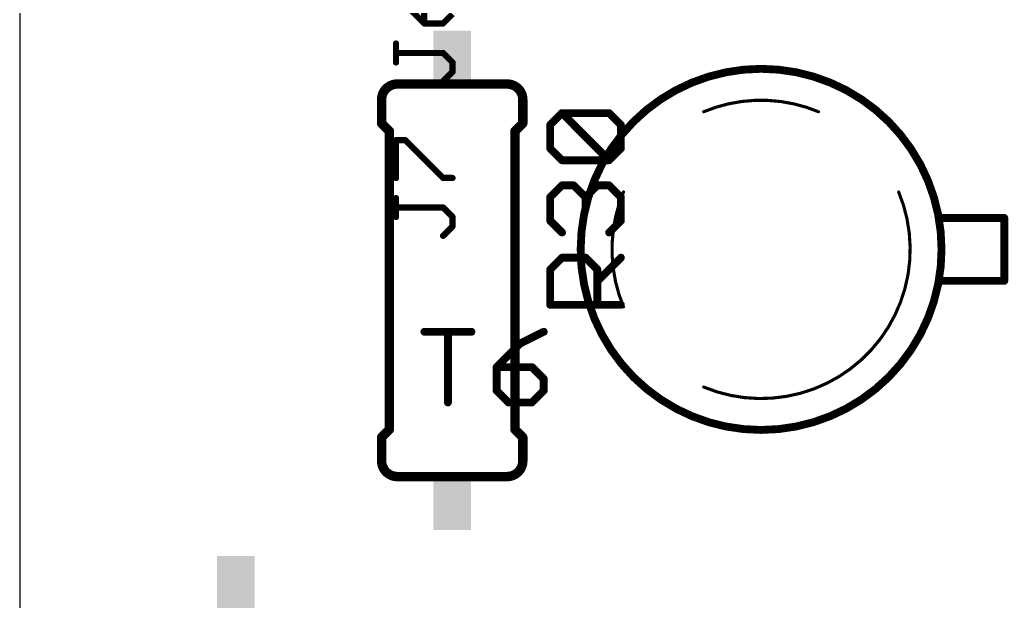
# Model space of a CAD drawing. Extents: x 0 to 70, y -10.8 to 60.8.
# Drawn here: x 0 to 16, y 15.81 to 25.21 of the extents above; entities that cross this region are included whole.
import ezdxf

# ---------------------------------------------------------------- set-up
doc = ezdxf.new("R2010")
doc.units = 0
for name, color, linetype in [('20', 7, 'CONTINUOUS'), ('21', 253, 'CONTINUOUS'), ('25', 253, 'CONTINUOUS')]:
    doc.layers.add(name, color=color, linetype=linetype)

# ---------------------------------------------------------------- blocks, each defined once
blk = doc.blocks.new('RECT')
blk.add_solid([(-0.5, -0.5), (0.5, -0.5), (-0.5, 0.5), (0.5, 0.5)])

msp = doc.modelspace()

# ---------------------------------------------------------------- linework, layer by layer
at = {"layer": '20'}
msp.add_line((0, 50), (0, 0), dxfattribs=at)
at = {"layer": '21'}
for points, const_width in [([(12, 18.579, 1), (12, 24.421, 1), (12, 18.579)], 0.127), ([(6.111, 24.175, 0.4142), (5.857, 23.921)], 0.1524), ([(6.111, 24.2131, 1), (6.111, 24.1369)], 0.0762), ([(6.111, 24.1369, 1), (6.111, 24.2131)], 0.0762), ([(8.143, 23.921, 0.4142), (7.889, 24.175)], 0.1524), ([(7.889, 24.2131, 1), (7.889, 24.1369)], 0.0762), ([(7.889, 24.1369, 1), (7.889, 24.2131)], 0.0762), ([(5.8951, 23.921, 1), (5.8189, 23.921)], 0.0762), ([(5.8189, 23.921, 1), (5.8951, 23.921)], 0.0762), ([(8.1811, 23.921, 1), (8.1049, 23.921)], 0.0762), ([(8.1049, 23.921, 1), (8.1811, 23.921)], 0.0762), ([(12.9289, 23.727, 0.2002), (11.0711, 23.727)], 0.0508), ([(11.0662, 23.7387, 1), (11.076, 23.7153)], 0.0254), ([(12.924, 23.7153, 1), (12.9338, 23.7387)], 0.0254), ([(5.8189, 23.54, 1), (5.8951, 23.54)], 0.0762), ([(5.8839, 23.5669, 1), (5.8301, 23.5131)], 0.0762), ([(8.1049, 23.54, 1), (8.1811, 23.54)], 0.0762), ([(8.1699, 23.5131, 1), (8.1161, 23.5669)], 0.0762), ([(6.0221, 23.413, 1), (5.9459, 23.413)], 0.0762), ([(5.9571, 23.3861, 1), (6.0109, 23.4399)], 0.0762), ([(8.0541, 23.413, 1), (7.9779, 23.413)], 0.0762), ([(7.9891, 23.4399, 1), (8.0429, 23.3861)], 0.0762), ([(9.773, 22.4289, 0.2002), (9.773, 20.5711)], 0.0508), ([(9.7847, 22.424, 1), (9.7613, 22.4338)], 0.0254), ([(11.071, 19.2729, 0.67), (14.227, 22.4289)], 0.0508), ([(14.2387, 22.4338, 1), (14.2153, 22.424)], 0.0254), ([(14.8765, 22.0398, 1), (14.8765, 21.9763)], 0.0635), ([(15.9688, 22.008, 1), (15.9053, 22.008)], 0.0635), ([(15.937, 21.9763, 1), (15.937, 22.0398)], 0.0635), ([(14.8765, 21.0237, 1), (14.8765, 20.9603)], 0.0635), ([(15.9053, 20.992, 1), (15.9688, 20.992)], 0.0635), ([(15.937, 20.9603, 1), (15.937, 21.0237)], 0.0635), ([(9.7613, 20.5662, 1), (9.7847, 20.576)], 0.0254), ([(11.0759, 19.2846, 1), (11.0661, 19.2612)], 0.0254), ([(5.9459, 18.587, 1), (6.0221, 18.587)], 0.0762), ([(6.0109, 18.5601, 1), (5.9571, 18.6139)], 0.0762), ([(7.9779, 18.587, 1), (8.0541, 18.587)], 0.0762), ([(8.0429, 18.6139, 1), (7.9891, 18.5601)], 0.0762), ([(5.8951, 18.46, 1), (5.8189, 18.46)], 0.0762), ([(5.8301, 18.4869, 1), (5.8839, 18.4331)], 0.0762), ([(8.1811, 18.46, 1), (8.1049, 18.46)], 0.0762), ([(8.1161, 18.4331, 1), (8.1699, 18.4869)], 0.0762), ([(5.857, 18.079, 0.4142), (6.111, 17.825)], 0.1524), ([(5.8951, 18.079, 1), (5.8189, 18.079)], 0.0762), ([(5.8189, 18.079, 1), (5.8951, 18.079)], 0.0762), ([(7.889, 17.825, 0.4142), (8.143, 18.079)], 0.1524), ([(8.1811, 18.079, 1), (8.1049, 18.079)], 0.0762), ([(8.1049, 18.079, 1), (8.1811, 18.079)], 0.0762), ([(6.111, 17.8631, 1), (6.111, 17.7869)], 0.0762), ([(6.111, 17.7869, 1), (6.111, 17.8631)], 0.0762), ([(7.889, 17.8631, 1), (7.889, 17.7869)], 0.0762), ([(7.889, 17.7869, 1), (7.889, 17.8631)], 0.0762)]:
    msp.add_lwpolyline(points, format="xyb", dxfattribs=dict(at, const_width=const_width))
for points, const_width in [([(6.111, 24.175), (7.889, 24.175)], 0.1524), ([(5.857, 23.921), (5.857, 23.54)], 0.1524), ([(8.143, 23.921), (8.143, 23.54)], 0.1524), ([(5.984, 23.413), (5.857, 23.54)], 0.1524), ([(8.016, 23.413), (8.143, 23.54)], 0.1524), ([(5.984, 18.587), (5.984, 23.413)], 0.1524), ([(8.016, 18.587), (8.016, 23.413)], 0.1524), ([(15.937, 22.008), (14.8765, 22.008)], 0.127), ([(15.937, 22.008), (15.937, 20.992)], 0.127), ([(15.937, 20.992), (14.8765, 20.992)], 0.127), ([(5.984, 18.587), (5.857, 18.46)], 0.1524), ([(8.016, 18.587), (8.143, 18.46)], 0.1524), ([(5.857, 18.079), (5.857, 18.46)], 0.1524), ([(8.143, 18.079), (8.143, 18.46)], 0.1524), ([(6.111, 17.825), (7.889, 17.825)], 0.1524)]:
    msp.add_lwpolyline(points, dxfattribs=dict(at, const_width=const_width))
at = {"layer": '25'}
for points, const_width in [([(6.5477, 25.6128), (6.5477, 25.1553)], 0.1016), ([(6.2426, 25.4603), (6.5477, 25.1553)], 0.1016), ([(6.8527, 25.1553), (7.0052, 25.3078)], 0.1016), ([(6.5477, 25.1553), (6.8527, 25.1553)], 0.1016), ([(6.0901, 24.5248), (6.0901, 24.8299)], 0.1016), ([(6.8527, 24.6773), (6.0901, 24.6773)], 0.1016), ([(7.0052, 24.5248), (6.8527, 24.6773)], 0.1016), ([(7.0052, 24.3723), (7.0052, 24.5248)], 0.1016), ([(6.8527, 24.2198), (7.0052, 24.3723)], 0.1016), ([(8.5866, 23.5139), (8.7772, 23.7046)], 0.127), ([(8.7772, 23.7046), (9.5399, 23.7046)], 0.127), ([(9.5399, 22.942), (8.7772, 23.7046)], 0.127), ([(9.5399, 23.7046), (9.7305, 23.5139)], 0.127), ([(8.5866, 23.1326), (8.5866, 23.5139)], 0.127), ([(9.7305, 23.5139), (9.7305, 23.1326)], 0.127), ([(6.0901, 22.6553), (6.0901, 23.2654)], 0.1016), ([(6.0901, 23.2654), (6.2426, 23.2654)], 0.1016), ([(6.2426, 23.2654), (6.8527, 22.6553)], 0.1016), ([(8.7772, 22.942), (8.5866, 23.1326)], 0.127), ([(9.7305, 23.1326), (9.5399, 22.942)], 0.127), ([(9.5399, 22.942), (8.7772, 22.942)], 0.127), ([(6.8527, 22.6553), (7.0052, 22.6553)], 0.1016), ([(8.5866, 22.3446), (8.7772, 22.5353)], 0.127), ([(8.7772, 22.5353), (8.9679, 22.5353)], 0.127), ([(8.9679, 22.5353), (9.1586, 22.3446)], 0.127), ([(9.1586, 22.3446), (9.3492, 22.5353)], 0.127), ([(9.3492, 22.5353), (9.5399, 22.5353)], 0.127), ([(9.5399, 22.5353), (9.7305, 22.3446)], 0.127), ([(8.5866, 21.9633), (8.5866, 22.3446)], 0.127), ([(9.1586, 22.3446), (9.1586, 22.154)], 0.127), ([(9.7305, 22.3446), (9.7305, 21.9633)], 0.127), ([(6.0901, 22.0248), (6.0901, 22.3299)], 0.1016), ([(6.8527, 22.1773), (6.0901, 22.1773)], 0.1016), ([(7.0052, 22.0248), (6.8527, 22.1773)], 0.1016), ([(6.8527, 21.7198), (7.0052, 21.8723)], 0.1016), ([(7.0052, 21.8723), (7.0052, 22.0248)], 0.1016), ([(8.7772, 21.7727), (8.5866, 21.9633)], 0.127), ([(9.7305, 21.9633), (9.5399, 21.7727)], 0.127), ([(8.5866, 21.1753), (8.7772, 21.366)], 0.127), ([(8.7772, 21.366), (9.1586, 21.366)], 0.127), ([(9.1586, 21.366), (9.3492, 21.1753)], 0.127), ([(9.3492, 20.9847), (9.7305, 21.366)], 0.127), ([(8.5866, 20.6034), (8.5866, 21.1753)], 0.127), ([(9.3492, 21.1753), (9.3492, 20.6034)], 0.127), ([(9.7305, 20.6034), (8.5866, 20.6034)], 0.127), ([(6.5498, 20.1674), (7.3124, 20.1674)], 0.127), ([(6.9311, 19.0235), (6.9311, 20.1674)], 0.127), ([(8.4817, 20.1674), (8.1004, 19.9768)], 0.127), ([(8.1004, 19.9768), (7.7191, 19.5954)], 0.127), ([(7.7191, 19.5954), (7.7191, 19.2141)], 0.127), ([(8.291, 19.5954), (7.7191, 19.5954)], 0.127), ([(8.4817, 19.4048), (8.291, 19.5954)], 0.127), ([(8.4817, 19.2141), (8.4817, 19.4048)], 0.127), ([(7.7191, 19.2141), (7.9097, 19.0235)], 0.127), ([(8.291, 19.0235), (8.4817, 19.2141)], 0.127), ([(7.9097, 19.0235), (8.291, 19.0235)], 0.127)]:
    msp.add_lwpolyline(points, dxfattribs=dict(at, const_width=const_width))
for points, const_width in [([(6.5477, 25.1807, 1), (6.5477, 25.1299)], 0.0508), ([(6.5223, 25.1553, 1), (6.5731, 25.1553)], 0.0508), ([(6.5297, 25.1373, 1), (6.5657, 25.1733)], 0.0508), ([(6.8347, 25.1733, 1), (6.8707, 25.1373)], 0.0508), ([(6.8527, 25.1299, 1), (6.8527, 25.1807)], 0.0508), ([(6.1155, 24.8299, 1), (6.0647, 24.8299)], 0.0508), ([(6.0901, 24.7027, 1), (6.0901, 24.6519)], 0.0508), ([(6.8707, 24.6953, 1), (6.8347, 24.6593)], 0.0508), ([(6.8527, 24.6519, 1), (6.8527, 24.7027)], 0.0508), ([(6.0647, 24.5248, 1), (6.1155, 24.5248)], 0.0508), ([(7.0306, 24.5248, 1), (6.9798, 24.5248)], 0.0508), ([(6.9872, 24.5068, 1), (7.0232, 24.5428)], 0.0508), ([(6.9798, 24.3723, 1), (7.0306, 24.3723)], 0.0508), ([(7.0232, 24.3543, 1), (6.9872, 24.3903)], 0.0508), ([(6.8347, 24.2378, 1), (6.8707, 24.2018)], 0.0508), ([(8.7772, 23.7364, 1), (8.7772, 23.6729)], 0.0635), ([(8.7996, 23.7271, 1), (8.7548, 23.6821)], 0.0635), ([(8.7997, 23.6822, 1), (8.7547, 23.727)], 0.0635), ([(9.5624, 23.727, 1), (9.5174, 23.6822)], 0.0635), ([(9.5399, 23.6729, 1), (9.5399, 23.7364)], 0.0635), ([(8.6184, 23.5139, 1), (8.5549, 23.5139)], 0.0635), ([(8.5641, 23.5363, 1), (8.6091, 23.4915)], 0.0635), ([(9.7623, 23.5139, 1), (9.6988, 23.5139)], 0.0635), ([(9.708, 23.4915, 1), (9.753, 23.5363)], 0.0635), ([(6.1155, 23.2654, 1), (6.0647, 23.2654)], 0.0508), ([(6.0901, 23.2908, 1), (6.0901, 23.24)], 0.0508), ([(6.2606, 23.2834, 1), (6.2246, 23.2474)], 0.0508), ([(6.2426, 23.24, 1), (6.2426, 23.2908)], 0.0508), ([(8.6091, 23.1551, 1), (8.5641, 23.1101)], 0.0635), ([(8.5549, 23.1326, 1), (8.6184, 23.1326)], 0.0635), ([(9.6988, 23.1326, 1), (9.7623, 23.1326)], 0.0635), ([(9.753, 23.1101, 1), (9.708, 23.1551)], 0.0635), ([(8.7772, 22.9737, 1), (8.7772, 22.9103)], 0.0635), ([(8.7547, 22.9195, 1), (8.7997, 22.9645)], 0.0635), ([(9.5174, 22.9645, 1), (9.5624, 22.9195)], 0.0635), ([(9.5175, 22.9195, 1), (9.5623, 22.9645)], 0.0635), ([(9.5399, 22.9103, 1), (9.5399, 22.9737)], 0.0635), ([(6.0647, 22.6553, 1), (6.1155, 22.6553)], 0.0508), ([(6.8527, 22.6807, 1), (6.8527, 22.6299)], 0.0508), ([(6.8347, 22.6373, 1), (6.8707, 22.6733)], 0.0508), ([(7.0052, 22.6299, 1), (7.0052, 22.6807)], 0.0508), ([(8.7772, 22.567, 1), (8.7772, 22.5036)], 0.0635), ([(8.7997, 22.5129, 1), (8.7547, 22.5577)], 0.0635), ([(8.9904, 22.5578, 1), (8.9454, 22.5128)], 0.0635), ([(8.9679, 22.5036, 1), (8.9679, 22.567)], 0.0635), ([(9.3492, 22.567, 1), (9.3492, 22.5036)], 0.0635), ([(9.3717, 22.5129, 1), (9.3267, 22.5577)], 0.0635), ([(9.5624, 22.5577, 1), (9.5174, 22.5129)], 0.0635), ([(9.5399, 22.5036, 1), (9.5399, 22.567)], 0.0635), ([(8.6184, 22.3446, 1), (8.5549, 22.3446)], 0.0635), ([(9.1904, 22.3446, 1), (9.1268, 22.3446)], 0.0635), ([(9.7623, 22.3446, 1), (9.6988, 22.3446)], 0.0635), ([(6.1155, 22.3299, 1), (6.0647, 22.3299)], 0.0508), ([(8.5641, 22.367, 1), (8.6091, 22.3222)], 0.0635), ([(9.1361, 22.367, 1), (9.1811, 22.3222)], 0.0635), ([(9.1361, 22.3221, 1), (9.1811, 22.3671)], 0.0635), ([(9.708, 22.3222, 1), (9.753, 22.367)], 0.0635), ([(6.0901, 22.2027, 1), (6.0901, 22.1519)], 0.0508), ([(6.8707, 22.1953, 1), (6.8347, 22.1593)], 0.0508), ([(6.8527, 22.1519, 1), (6.8527, 22.2027)], 0.0508), ([(9.1268, 22.154, 1), (9.1904, 22.154)], 0.0635), ([(6.0647, 22.0248, 1), (6.1155, 22.0248)], 0.0508), ([(7.0306, 22.0248, 1), (6.9798, 22.0248)], 0.0508), ([(6.9872, 22.0068, 1), (7.0232, 22.0428)], 0.0508), ([(7.0232, 21.8543, 1), (6.9872, 21.8903)], 0.0508), ([(8.6091, 21.9858, 1), (8.5641, 21.9408)], 0.0635), ([(8.5549, 21.9633, 1), (8.6184, 21.9633)], 0.0635), ([(9.6988, 21.9633, 1), (9.7623, 21.9633)], 0.0635), ([(9.753, 21.9408, 1), (9.708, 21.9858)], 0.0635), ([(6.8347, 21.7378, 1), (6.8707, 21.7018)], 0.0508), ([(6.9798, 21.8723, 1), (7.0306, 21.8723)], 0.0508), ([(8.7547, 21.7502, 1), (8.7997, 21.7952)], 0.0635), ([(9.5174, 21.7952, 1), (9.5624, 21.7502)], 0.0635), ([(8.7772, 21.3977, 1), (8.7772, 21.3343)], 0.0635), ([(8.7997, 21.3436, 1), (8.7547, 21.3884)], 0.0635), ([(9.1811, 21.3884, 1), (9.1361, 21.3436)], 0.0635), ([(9.1586, 21.3343, 1), (9.1586, 21.3977)], 0.0635), ([(9.753, 21.3435, 1), (9.708, 21.3885)], 0.0635), ([(8.6184, 21.1753, 1), (8.5549, 21.1753)], 0.0635), ([(8.5641, 21.1977, 1), (8.6091, 21.1529)], 0.0635), ([(9.381, 21.1753, 1), (9.3174, 21.1753)], 0.0635), ([(9.3267, 21.1529, 1), (9.3717, 21.1977)], 0.0635), ([(9.3267, 21.0072, 1), (9.3717, 20.9622)], 0.0635), ([(8.5866, 20.6351, 1), (8.5866, 20.5717)], 0.0635), ([(9.7305, 20.5717, 1), (9.7305, 20.6351)], 0.0635), ([(8.5549, 20.6034, 1), (8.6184, 20.6034)], 0.0635), ([(9.3174, 20.6034, 1), (9.381, 20.6034)], 0.0635), ([(6.5498, 20.1991, 1), (6.5498, 20.1357)], 0.0635), ([(6.9629, 20.1674, 1), (6.8994, 20.1674)], 0.0635), ([(7.3124, 20.1357, 1), (7.3124, 20.1991)], 0.0635), ([(8.4959, 20.139, 1), (8.4675, 20.1958)], 0.0635), ([(8.0862, 20.0052, 1), (8.1146, 19.9484)], 0.0635), ([(8.1229, 19.9544, 1), (8.0779, 19.9992)], 0.0635), ([(7.7191, 19.6272, 1), (7.7191, 19.5637)], 0.0635), ([(7.6966, 19.6178, 1), (7.7416, 19.573)], 0.0635), ([(7.7508, 19.5954, 1), (7.6874, 19.5954)], 0.0635), ([(8.3134, 19.6179, 1), (8.2686, 19.5729)], 0.0635), ([(8.291, 19.5637, 1), (8.291, 19.6272)], 0.0635), ([(8.5135, 19.4048, 1), (8.4499, 19.4048)], 0.0635), ([(8.4593, 19.3823, 1), (8.5041, 19.4273)], 0.0635), ([(7.7416, 19.2366, 1), (7.6966, 19.1916)], 0.0635), ([(7.6874, 19.2141, 1), (7.7508, 19.2141)], 0.0635), ([(8.4499, 19.2141, 1), (8.5135, 19.2141)], 0.0635), ([(8.5041, 19.1916, 1), (8.4593, 19.2366)], 0.0635), ([(6.8994, 19.0235, 1), (6.9629, 19.0235)], 0.0635), ([(7.9097, 19.0553, 1), (7.9097, 18.9918)], 0.0635), ([(7.8872, 19.001, 1), (7.9322, 19.046)], 0.0635), ([(8.2686, 19.046, 1), (8.3134, 19.001)], 0.0635), ([(8.291, 18.9918, 1), (8.291, 19.0553)], 0.0635)]:
    msp.add_lwpolyline(points, format="xyb", dxfattribs=dict(at, const_width=const_width))

# ---------------------------------------------------------------- block references
at = {"layer": '21', "xscale": 0.8636, "yscale": 0.6096}
for p, rotation in [((7, 24.6068), 270), ((7, 17.3932), 270), ((3.5, 16.1068), 90)]:
    msp.add_blockref('RECT', p, dxfattribs=dict(at, rotation=rotation))

doc.saveas('drawing.dxf')
